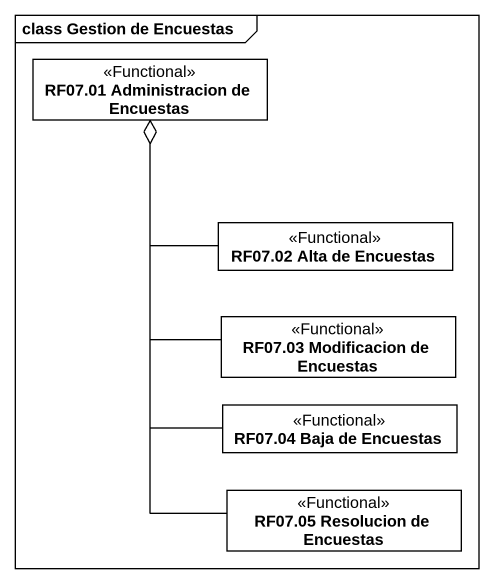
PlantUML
@startuml
mainframe class Gestion de Encuestas
hide circle
hide empty members
class "RF07.01 Administracion de Encuestas" as RF07_01_Administracion_de <<Functional>>
class "RF07.02 Alta de Encuestas" as RF07_02_Alta_de_Encuestas <<Functional>>
class "RF07.03 Modificacion de Encuestas" as RF07_03_Modificacion_de <<Functional>>
class "RF07.04 Baja de Encuestas" as RF07_04_Baja_de_Encuestas <<Functional>>
class "RF07.05 Resolucion de Encuestas" as RF07_05_Resolucion_de <<Functional>>
RF07_02_Alta_de_Encuestas -up-o RF07_01_Administracion_de
RF07_03_Modificacion_de -up-o RF07_01_Administracion_de
RF07_04_Baja_de_Encuestas -up-o RF07_01_Administracion_de
RF07_05_Resolucion_de -up-o RF07_01_Administracion_de
@enduml
